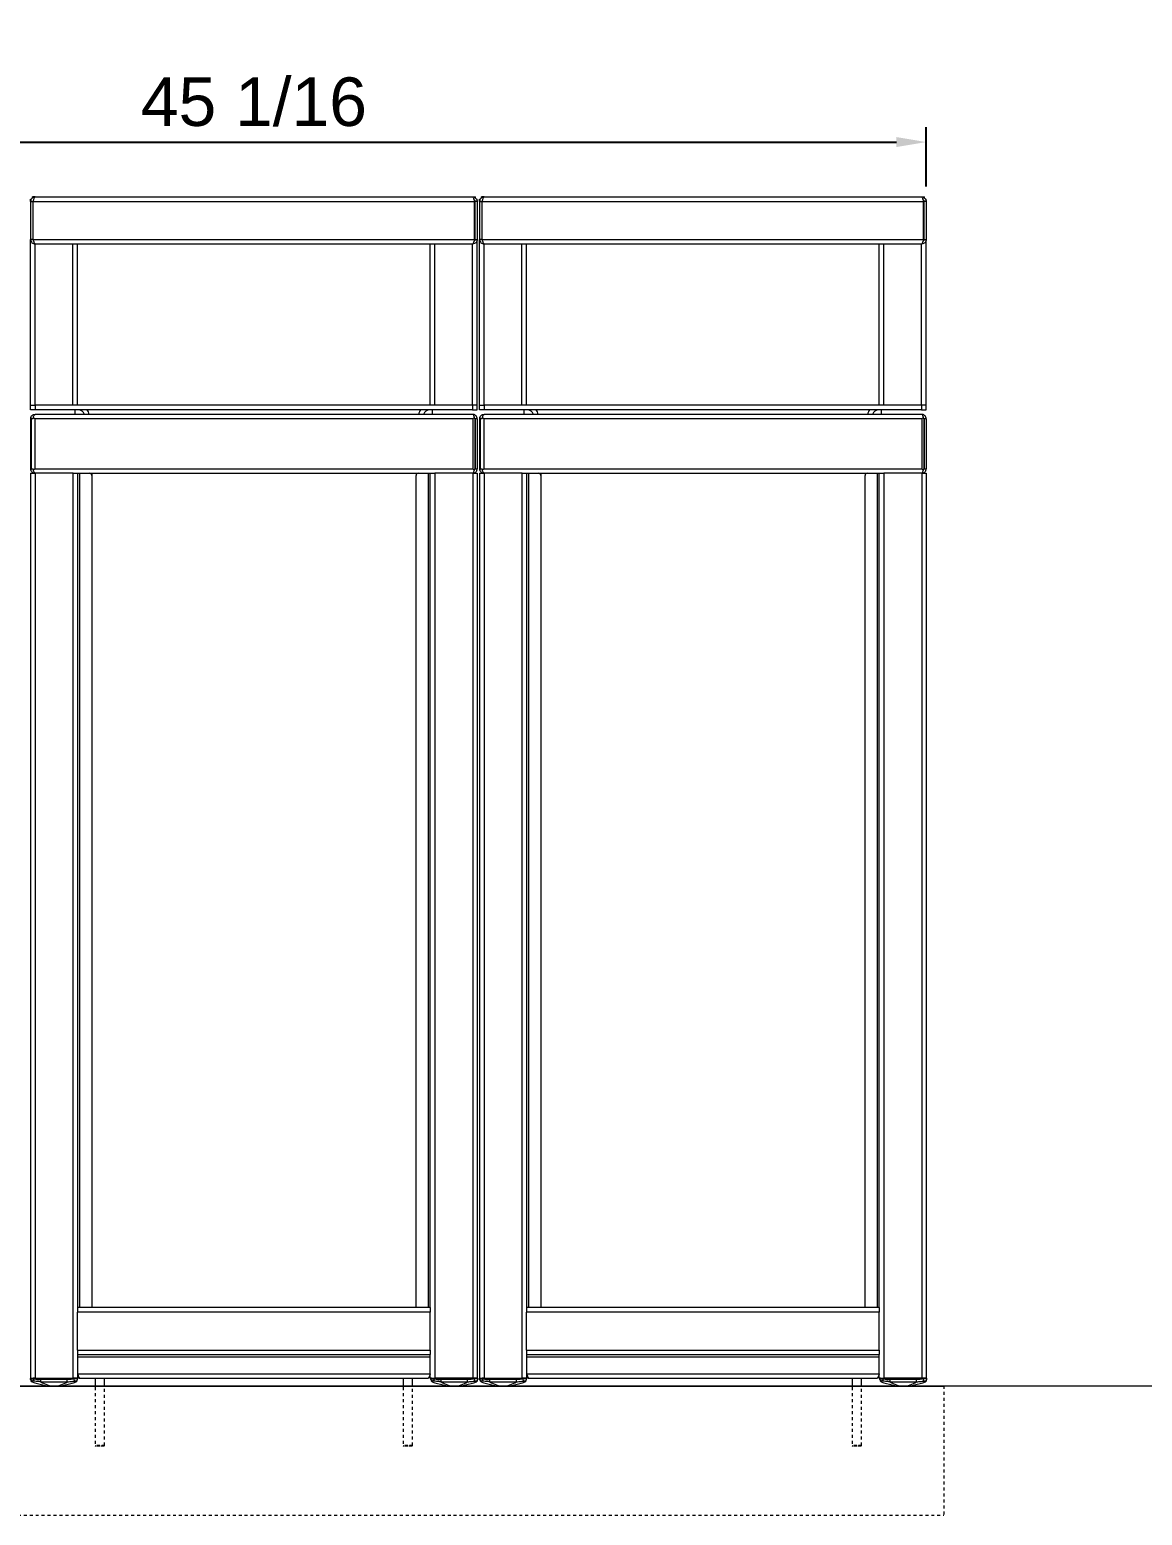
# Model space of a CAD drawing. Header units: inches. Extents: x -9 to 181, y -2 to 130.
# Drawn here: x 15.77 to 53.04, y 79.77 to 129.54 of the extents above; entities that cross this region are included whole.
import ezdxf

# ---------------------------------------------------------------- set-up
doc = ezdxf.new("R2010")
doc.units = ezdxf.units.IN
doc.linetypes.add('HIDDEN', pattern=[1.905, 1.27, -0.635])
for name, color, linetype, lineweight in [('ZANO_R', 7, 'Continuous', 0), ('ZANO_R_przerywana', 250, 'HIDDEN', 0), ('ZANO_W', 1, 'Continuous', 0)]:
    doc.layers.add(name, color=color, linetype=linetype, lineweight=lineweight)
doc.styles.get("Standard").update_dxf_attribs({"font": 'arial.ttf'})
doc.dimstyles.new('amerykanie', dxfattribs={"dimtxt": 50, "dimasz": 50, "dimexe": 0.5, "dimexo": 0.5, "dimgap": 1, "dimtad": 1, "dimdec": 0, "dimzin": 0, "dimlunit": 5, "dimtxsty": 'Standard', "dimcen": 0.09, "dimclrd": 1, "dimclre": 1, "dimclrt": 1, "dimazin": 0, "dimtfac": 1, "dimtdec": 0, "dimtmove": 0, "dimatfit": 3, "dimfxl": 1, "dimtzin": 0, "dimarcsym": 1})

# ---------------------------------------------------------------- blocks, each defined once
blk = doc.blocks.new('*D367')
at = {"layer": 'ZANO_W', "color": 1, "lineweight": -2}
for p, q in [((0.761, 124.283), (0.761, 126.272)), ((45.8, 124.283), (45.8, 126.272)), ((1.761, 125.772), (44.8, 125.772))]:
    blk.add_line(p, q, dxfattribs=at)
at = {"layer": 'ZANO_W', "color": 1}
for points in [[(1.761, 125.939), (1.761, 125.606), (0.761, 125.772)], [(44.8, 125.606), (44.8, 125.939), (45.8, 125.772)]]:
    blk.add_solid(points, dxfattribs=at)
at = {"layer": 'ZANO_W', "color": 1, "insert": (23.28, 127.113), "char_height": 1.625, "attachment_point": 5}
blk.add_mtext('45 1/16', dxfattribs=at)

msp = doc.modelspace()

# ---------------------------------------------------------------- linework, layer by layer
at = {"layer": 'ZANO_R'}
for p, q in [((15.85909, 123.8988), (15.85909, 123.93271)), ((15.94965, 123.93271), (15.85909, 123.93271)), ((15.94965, 123.93271), (30.61106, 123.93271)), ((30.61106, 123.93271), (30.70161, 123.93271)), ((30.70161, 123.8988), (30.70161, 123.93271)), ((30.89846, 123.8988), (30.89846, 123.93271)), ((30.98902, 123.93271), (30.89846, 123.93271)), ((30.98902, 123.93271), (45.65043, 123.93271)), ((45.65043, 123.93271), (45.74098, 123.93271)), ((45.74098, 123.8988), (45.74098, 123.93271)), ((15.80004, 123.78311), (15.80004, 123.85397)), ((15.80004, 123.85397), (15.81899, 123.85397)), ((15.80004, 123.78311), (15.87878, 123.78311)), ((15.80004, 123.78311), (15.80004, 122.50752)), ((15.87878, 123.78311), (15.87878, 122.50752)), ((15.88862, 123.78311), (30.67209, 123.78311)), ((15.88862, 122.50752), (15.88862, 123.78311)), ((30.67209, 122.50752), (30.67209, 123.78311)), ((30.76067, 123.78311), (30.68193, 123.78311)), ((30.68193, 123.78311), (30.68193, 122.50752)), ((30.74208, 123.85397), (30.76067, 123.85397)), ((30.76067, 123.78311), (30.76067, 123.85397)), ((30.76067, 123.78311), (30.76067, 122.50752)), ((30.83941, 123.78311), (30.83941, 123.85397)), ((30.83941, 123.85397), (30.85836, 123.85397)), ((30.83941, 123.78311), (30.91815, 123.78311)), ((30.83941, 123.78311), (30.83941, 122.50752)), ((30.91815, 123.78311), (30.91815, 122.50752)), ((30.92799, 122.50752), (30.92799, 123.78311)), ((30.92799, 123.78311), (45.71146, 123.78311)), ((45.71146, 122.50752), (45.71146, 123.78311)), ((45.80004, 123.78311), (45.7213, 123.78311)), ((45.7213, 123.78311), (45.7213, 122.50752)), ((45.78145, 123.85397), (45.80004, 123.85397)), ((45.80004, 123.78311), (45.80004, 123.85397)), ((45.80004, 123.78311), (45.80004, 122.50752)), ((15.80004, 116.96421), (15.80004, 122.50752)), ((15.87878, 122.50752), (15.80004, 122.50752)), ((15.88862, 122.50752), (30.67209, 122.50752)), ((30.68193, 122.50752), (30.76067, 122.50752)), ((30.76067, 116.96421), (30.76067, 122.50752)), ((30.83941, 116.96421), (30.83941, 122.50752)), ((30.91815, 122.50752), (30.83941, 122.50752)), ((30.92799, 122.50752), (45.71146, 122.50752)), ((45.7213, 122.50752), (45.80004, 122.50752)), ((45.80004, 116.96421), (45.80004, 122.50752)), ((15.95661, 122.35791), (15.94965, 122.35791)), ((15.95661, 122.35791), (30.6041, 122.35791)), ((15.95752, 116.96421), (15.95752, 122.35791)), ((17.21736, 116.96421), (17.21736, 122.35791)), ((17.37484, 116.96421), (17.37484, 122.35791)), ((29.18587, 116.96421), (29.18587, 122.35791)), ((29.34335, 116.96421), (29.34335, 122.35791)), ((30.60319, 116.96421), (30.60319, 122.35791)), ((30.6041, 122.35791), (30.61106, 122.35791)), ((30.99598, 122.35791), (30.98902, 122.35791)), ((30.99598, 122.35791), (45.64347, 122.35791)), ((30.99689, 116.96421), (30.99689, 122.35791)), ((32.25673, 116.96421), (32.25673, 122.35791)), ((32.41421, 116.96421), (32.41421, 122.35791)), ((44.22524, 116.96421), (44.22524, 122.35791)), ((44.38272, 116.96421), (44.38272, 122.35791)), ((45.64256, 116.96421), (45.64256, 122.35791)), ((45.64347, 122.35791), (45.65043, 122.35791)), ((15.80004, 116.80673), (15.80004, 116.96421)), ((15.80004, 116.96421), (15.95752, 116.96421)), ((15.95752, 116.96421), (15.95752, 116.80673)), ((30.60319, 116.96421), (15.95752, 116.96421)), ((30.60319, 116.96421), (30.60319, 116.80673)), ((30.76067, 116.96421), (30.60319, 116.96421)), ((30.76067, 116.80673), (30.76067, 116.96421)), ((30.83941, 116.80673), (30.83941, 116.96421)), ((30.83941, 116.96421), (30.99689, 116.96421)), ((30.99689, 116.96421), (30.99689, 116.80673)), ((45.64256, 116.96421), (30.99689, 116.96421)), ((45.64256, 116.96421), (45.64256, 116.80673)), ((45.80004, 116.96421), (45.64256, 116.96421)), ((45.80004, 116.80673), (45.80004, 116.96421)), ((15.95752, 116.80673), (15.80004, 116.80673)), ((15.80004, 116.49964), (15.80004, 114.83035)), ((15.81972, 116.49964), (15.81633, 116.49964)), ((15.81633, 116.49964), (15.81633, 114.83035)), ((15.81972, 116.49964), (15.81972, 114.83035)), ((15.87878, 116.49964), (15.81972, 116.49964)), ((30.615, 116.49964), (15.94571, 116.49964)), ((15.94571, 116.49964), (15.94571, 114.83035)), ((30.61106, 116.64925), (15.94965, 116.64925)), ((30.60319, 116.80673), (15.95752, 116.80673)), ((17.2961, 116.64925), (17.2961, 116.80673)), ((29.26461, 116.64925), (29.26461, 116.80673)), ((30.60319, 116.80673), (30.76067, 116.80673)), ((30.615, 116.49964), (30.615, 114.83035)), ((30.68193, 116.49964), (30.68813, 116.49964)), ((30.68193, 116.49964), (30.68193, 114.83035)), ((30.68813, 116.49964), (30.68813, 114.83035)), ((30.74438, 116.49964), (30.68813, 116.49964)), ((30.76067, 116.49964), (30.76067, 114.83035)), ((30.99689, 116.80673), (30.83941, 116.80673)), ((30.83941, 116.49964), (30.83941, 114.83035)), ((30.85909, 116.49964), (30.8557, 116.49964)), ((30.8557, 116.49964), (30.8557, 114.83035)), ((30.85909, 116.49964), (30.85909, 114.83035)), ((30.91815, 116.49964), (30.85909, 116.49964)), ((45.65437, 116.49964), (30.98508, 116.49964)), ((30.98508, 116.49964), (30.98508, 114.83035)), ((45.65043, 116.64925), (30.98902, 116.64925)), ((45.64256, 116.80673), (30.99689, 116.80673)), ((32.33547, 116.64925), (32.33547, 116.80673)), ((44.30398, 116.64925), (44.30398, 116.80673)), ((45.64256, 116.80673), (45.80004, 116.80673)), ((45.65437, 116.49964), (45.65437, 114.83035)), ((45.7213, 116.49964), (45.7275, 116.49964)), ((45.7213, 116.49964), (45.7213, 114.83035)), ((45.7275, 116.49964), (45.7275, 114.83035)), ((45.78375, 116.49964), (45.7275, 116.49964)), ((45.80004, 116.49964), (45.80004, 114.83035)), ((15.80004, 114.68075), (15.80004, 84.36579)), ((15.80004, 114.68075), (15.94965, 114.68075)), ((15.81972, 114.83035), (15.81633, 114.83035)), ((15.81972, 114.83035), (15.87878, 114.83035)), ((15.94571, 114.83035), (30.615, 114.83035)), ((15.94965, 114.68075), (15.94965, 84.36579)), ((17.22524, 114.68075), (15.94965, 114.68075)), ((17.22524, 114.68075), (17.37484, 114.68075)), ((17.22524, 84.36579), (17.22524, 114.68075)), ((17.37484, 114.68075), (29.18587, 114.68075)), ((17.37484, 114.68075), (17.37484, 86.72799)), ((17.44571, 86.72799), (17.44571, 114.68075)), ((17.84728, 114.68075), (17.84728, 114.60201)), ((17.84728, 114.60201), (17.84728, 86.72799)), ((28.71343, 114.68075), (28.71343, 114.60201)), ((28.71343, 86.72799), (28.71343, 114.60201)), ((29.115, 114.68075), (29.115, 86.72799)), ((29.18587, 86.72799), (29.18587, 114.68075)), ((29.18587, 114.68075), (29.33547, 114.68075)), ((29.33547, 114.68075), (29.33547, 84.36579)), ((30.61106, 114.68075), (29.33547, 114.68075)), ((30.61106, 114.68075), (30.61106, 84.36579)), ((30.61106, 114.68075), (30.76067, 114.68075)), ((30.68193, 114.83035), (30.68813, 114.83035)), ((30.68813, 114.83035), (30.74438, 114.83035)), ((30.76067, 114.68075), (30.76067, 84.36579)), ((30.83941, 114.68075), (30.83941, 84.36579)), ((30.83941, 114.68075), (30.98902, 114.68075)), ((30.85909, 114.83035), (30.8557, 114.83035)), ((30.85909, 114.83035), (30.91815, 114.83035)), ((30.98508, 114.83035), (45.65437, 114.83035)), ((30.98902, 114.68075), (30.98902, 84.36579)), ((32.26461, 114.68075), (30.98902, 114.68075)), ((32.26461, 114.68075), (32.41421, 114.68075)), ((32.26461, 84.36579), (32.26461, 114.68075)), ((32.41421, 114.68075), (44.22524, 114.68075)), ((32.41421, 114.68075), (32.41421, 86.72799)), ((32.48508, 86.72799), (32.48508, 114.68075)), ((32.88665, 114.68075), (32.88665, 114.60201)), ((32.88665, 114.60201), (32.88665, 86.72799)), ((43.7528, 114.68075), (43.7528, 114.60201)), ((43.7528, 86.72799), (43.7528, 114.60201)), ((44.15437, 114.68075), (44.15437, 86.72799)), ((44.22524, 86.72799), (44.22524, 114.68075)), ((44.22524, 114.68075), (44.37484, 114.68075)), ((44.37484, 114.68075), (44.37484, 84.36579)), ((45.65043, 114.68075), (44.37484, 114.68075)), ((45.65043, 114.68075), (45.65043, 84.36579)), ((45.65043, 114.68075), (45.80004, 114.68075)), ((45.7213, 114.83035), (45.7275, 114.83035)), ((45.7275, 114.83035), (45.78375, 114.83035)), ((45.80004, 114.68075), (45.80004, 84.36579)), ((17.37484, 86.72799), (17.37484, 86.57838)), ((29.18587, 86.72799), (17.37484, 86.72799)), ((29.18587, 86.72799), (29.18587, 86.57838)), ((32.41421, 86.72799), (32.41421, 86.57838)), ((44.22524, 86.72799), (32.41421, 86.72799)), ((44.22524, 86.72799), (44.22524, 86.57838)), ((29.18587, 86.57838), (17.37484, 86.57838)), ((17.37484, 85.30279), (17.37484, 86.57838)), ((29.18587, 85.30279), (29.18587, 86.57838)), ((32.41421, 85.30279), (32.41421, 86.57838)), ((44.22524, 86.57838), (32.41421, 86.57838)), ((44.22524, 85.30279), (44.22524, 86.57838)), ((17.37484, 85.30279), (29.18587, 85.30279)), ((17.37484, 85.30279), (17.37484, 85.15319)), ((17.37484, 85.15319), (29.18587, 85.15319)), ((17.37484, 85.15319), (17.37484, 84.36579)), ((29.18587, 85.30279), (29.18587, 85.15319)), ((29.18587, 84.36579), (29.18587, 85.15319)), ((32.41421, 85.30279), (44.22524, 85.30279)), ((32.41421, 85.30279), (32.41421, 85.15319)), ((32.41421, 85.15319), (44.22524, 85.15319)), ((32.41421, 85.15319), (32.41421, 84.36579)), ((44.22524, 85.30279), (44.22524, 85.15319)), ((44.22524, 84.36579), (44.22524, 85.15319)), ((17.37484, 85.08232), (29.18587, 85.08232)), ((32.41421, 85.08232), (44.22524, 85.08232)), ((0.17012, 84.10302), (46.39059, 84.10302)), ((15.81584, 84.36579), (15.80004, 84.36579)), ((15.80004, 84.34445), (15.80004, 84.35594)), ((15.91815, 84.35594), (15.80004, 84.35594)), ((15.81584, 84.36579), (15.88272, 84.36579)), ((15.94965, 84.36579), (15.88272, 84.36579)), ((15.90197, 84.27018), (15.91815, 84.34445)), ((15.91815, 84.35594), (15.91815, 84.36579)), ((15.91815, 84.35594), (15.91815, 84.34445)), ((15.91815, 84.35594), (17.25673, 84.35594)), ((15.94965, 84.36579), (17.22524, 84.36579)), ((16.14453, 84.24667), (16.14453, 84.31967)), ((17.03035, 84.31967), (16.14453, 84.31967)), ((16.14453, 84.24667), (17.03035, 84.24667)), ((17.03035, 84.24667), (17.03035, 84.31967)), ((17.29216, 84.36579), (17.22524, 84.36579)), ((17.25673, 84.35594), (17.25673, 84.36579)), ((17.25673, 84.35594), (17.25673, 84.34445)), ((17.25673, 84.35594), (17.37484, 84.35594)), ((17.27291, 84.27018), (17.25673, 84.34445)), ((17.35904, 84.36579), (17.29216, 84.36579)), ((17.37484, 84.36579), (17.35904, 84.36579)), ((17.37484, 84.51539), (29.18587, 84.51539)), ((17.37484, 84.34445), (17.37484, 84.35594)), ((17.44571, 84.36579), (29.115, 84.36579)), ((17.9649, 84.36579), (17.9649, 84.10302)), ((18.28085, 84.10302), (18.28085, 84.36579)), ((28.27986, 84.36579), (28.27986, 84.10302)), ((28.59581, 84.10302), (28.59581, 84.36579)), ((29.23086, 84.36579), (29.18587, 84.36579)), ((29.20555, 84.34445), (29.20555, 84.35594)), ((29.32366, 84.35594), (29.20555, 84.35594)), ((29.23086, 84.36579), (29.32366, 84.36579)), ((29.30748, 84.27018), (29.32366, 84.34445)), ((29.32366, 84.35594), (29.32366, 84.36579)), ((30.66224, 84.36579), (29.32366, 84.36579)), ((29.32366, 84.35594), (29.32366, 84.34445)), ((29.32366, 84.35594), (30.66224, 84.35594)), ((30.43587, 84.31967), (29.55004, 84.31967)), ((29.55004, 84.24667), (29.55004, 84.31967)), ((29.55004, 84.24667), (30.43587, 84.24667)), ((30.43587, 84.24667), (30.43587, 84.31967)), ((30.66224, 84.35594), (30.66224, 84.36579)), ((30.77051, 84.36579), (30.66224, 84.36579)), ((30.66224, 84.35594), (30.66224, 84.34445)), ((30.66224, 84.35594), (30.78035, 84.35594)), ((30.67843, 84.27018), (30.66224, 84.34445)), ((30.78035, 84.34445), (30.78035, 84.35594)), ((30.85521, 84.36579), (30.83941, 84.36579)), ((30.95752, 84.35594), (30.83941, 84.35594)), ((30.83941, 84.34445), (30.83941, 84.35594)), ((30.85521, 84.36579), (30.92209, 84.36579)), ((30.98902, 84.36579), (30.92209, 84.36579)), ((30.94134, 84.27018), (30.95752, 84.34445)), ((30.95752, 84.35594), (30.95752, 84.36579)), ((30.95752, 84.35594), (30.95752, 84.34445)), ((30.95752, 84.35594), (32.2961, 84.35594)), ((30.98902, 84.36579), (32.26461, 84.36579)), ((32.06972, 84.31967), (31.1839, 84.31967)), ((31.1839, 84.24667), (31.1839, 84.31967)), ((31.1839, 84.24667), (32.06972, 84.24667)), ((32.06972, 84.24667), (32.06972, 84.31967)), ((32.33153, 84.36579), (32.26461, 84.36579)), ((32.2961, 84.35594), (32.2961, 84.36579)), ((32.2961, 84.35594), (32.2961, 84.34445)), ((32.2961, 84.35594), (32.41421, 84.35594)), ((32.31228, 84.27018), (32.2961, 84.34445)), ((32.39841, 84.36579), (32.33153, 84.36579)), ((32.41421, 84.36579), (32.39841, 84.36579)), ((32.41421, 84.51539), (44.22524, 84.51539)), ((32.41421, 84.34445), (32.41421, 84.35594)), ((32.48508, 84.36579), (44.15437, 84.36579)), ((43.31923, 84.36579), (43.31923, 84.10302)), ((43.63518, 84.10302), (43.63518, 84.36579)), ((44.27023, 84.36579), (44.22524, 84.36579)), ((44.24492, 84.34445), (44.24492, 84.35594)), ((44.36303, 84.35594), (44.24492, 84.35594)), ((44.27023, 84.36579), (44.36303, 84.36579)), ((44.34685, 84.27018), (44.36303, 84.34445)), ((44.36303, 84.35594), (44.36303, 84.36579)), ((45.70161, 84.36579), (44.36303, 84.36579)), ((44.36303, 84.35594), (44.36303, 84.34445)), ((44.36303, 84.35594), (45.70161, 84.35594)), ((44.58941, 84.24667), (44.58941, 84.31967)), ((45.47524, 84.31967), (44.58941, 84.31967)), ((44.58941, 84.24667), (45.47524, 84.24667)), ((45.47524, 84.24667), (45.47524, 84.31967)), ((45.70161, 84.35594), (45.70161, 84.36579)), ((45.80988, 84.36579), (45.70161, 84.36579)), ((45.70161, 84.35594), (45.70161, 84.34445)), ((45.70161, 84.35594), (45.81972, 84.35594)), ((45.7178, 84.27018), (45.70161, 84.34445)), ((45.81972, 84.34445), (45.81972, 84.35594))]:
    msp.add_line(p, q, dxfattribs=at)
msp.add_lwpolyline([(115.27646, 84.10302), (-9.20542, 84.10302)], dxfattribs=at)
for centre, radius, start, end in [((17.39059, 116.58626), 0.22047, 16.60155, 90), ((17.39059, 116.58626), 0.37795, 9.594068, 35.685335), ((29.17012, 116.58626), 0.37795, 144.314665, 170.405932), ((29.17012, 116.58626), 0.22047, 90, 163.39845), ((32.42996, 116.58626), 0.22047, 16.60155, 90), ((32.42996, 116.58626), 0.37795, 9.594068, 35.685335), ((44.20949, 116.58626), 0.37795, 144.314665, 170.405932), ((44.20949, 116.58626), 0.22047, 90, 163.39845), ((17.76854, 114.60201), 0.07874, 0, 90), ((28.79217, 114.60201), 0.07874, 90, 180), ((32.80791, 114.60201), 0.07874, 0, 90), ((43.83154, 114.60201), 0.07874, 90, 180), ((15.80988, 84.35594), 0.00984, 90, 180), ((15.8773, 84.34505), 0.07726, 180.446296, 255.707515), ((15.87878, 84.31967), 0.07874, 180, 247.975687), ((16.58744, 86.07152), 1.9685, 247.975687, 270), ((16.58744, 86.07152), 1.9685, 270, 292.024313), ((17.29758, 84.34505), 0.07726, 284.292485, 359.553704), ((17.2961, 84.31967), 0.07874, 292.024313, 0), ((17.365, 84.35594), 0.00984, 0, 90), ((29.21539, 84.35594), 0.00984, 90, 180), ((29.28281, 84.34505), 0.07726, 180.446296, 255.707515), ((29.28429, 84.31967), 0.07874, 180, 247.975687), ((29.99295, 86.07152), 1.9685, 247.975687, 270), ((29.99295, 86.07152), 1.9685, 270, 292.024313), ((30.7031, 84.34505), 0.07726, 284.292485, 359.553704), ((30.70161, 84.31967), 0.07874, 292.024313, 0), ((30.77051, 84.35594), 0.00984, 0, 90), ((30.84925, 84.35594), 0.00984, 90, 180), ((30.91667, 84.34505), 0.07726, 180.446296, 255.707515), ((30.91815, 84.31967), 0.07874, 180, 247.975687), ((31.62681, 86.07152), 1.9685, 247.975687, 270), ((31.62681, 86.07152), 1.9685, 270, 292.024313), ((32.33695, 84.34505), 0.07726, 284.292485, 359.553704), ((32.33547, 84.31967), 0.07874, 292.024313, 0), ((32.40437, 84.35594), 0.00984, 0, 90), ((44.25476, 84.35594), 0.00984, 90, 180), ((44.32218, 84.34505), 0.07726, 180.446296, 255.707515), ((44.32366, 84.31967), 0.07874, 180, 247.975687), ((45.03232, 86.07152), 1.9685, 247.975687, 270), ((45.03232, 86.07152), 1.9685, 270, 292.024313), ((45.74247, 84.34505), 0.07726, 284.292485, 359.553704), ((45.74098, 84.31967), 0.07874, 292.024313, 0), ((45.80988, 84.35594), 0.00984, 0, 90)]:
    msp.add_arc(centre, radius, start, end, dxfattribs=at)
for centre, start_param, end_param in [((16.58744, 86.07152), 2.75719588, 3.14159265), ((16.58744, 86.07152), 3.14159265, 3.52598943), ((29.99295, 86.07152), 2.75719588, 3.14159265), ((29.99295, 86.07152), 3.14159265, 3.52598943), ((31.62681, 86.07152), 2.75719588, 3.14159265), ((31.62681, 86.07152), 3.14159265, 3.52598943), ((45.03232, 86.07152), 2.75719588, 3.14159265), ((45.03232, 86.07152), 3.14159265, 3.52598943)]:
    msp.add_ellipse(centre, major_axis=(0, 1.9685), ratio=0.6, start_param=start_param, end_param=end_param, dxfattribs=at)
for points, knots in [([(15.94965, 123.93271), (15.92967, 123.93038), (15.88971, 123.92571), (15.83964, 123.88982), (15.8062, 123.84), (15.80204, 123.80157), (15.80004, 123.78311)], [0, 0, 0, 0, 0.25466154, 0.50955327, 0.76444622, 1, 1, 1, 1]), ([(30.61106, 123.93271), (30.63103, 123.93038), (30.671, 123.92571), (30.72107, 123.88982), (30.75451, 123.84), (30.75867, 123.80157), (30.76067, 123.78311)], [0, 0, 0, 0, 0.25466154, 0.50955327, 0.76444622, 1, 1, 1, 1]), ([(30.98902, 123.93271), (30.96904, 123.93038), (30.92908, 123.92571), (30.87901, 123.88982), (30.84557, 123.84), (30.84141, 123.80157), (30.83941, 123.78311)], [0, 0, 0, 0, 0.25466154, 0.50955327, 0.76444622, 1, 1, 1, 1]), ([(45.65043, 123.93271), (45.67041, 123.93038), (45.71037, 123.92571), (45.76044, 123.88982), (45.79388, 123.84), (45.79804, 123.80157), (45.80004, 123.78311)], [0, 0, 0, 0, 0.254661537, 0.509553266, 0.764446218, 1, 1, 1, 1]), ([(15.90248, 123.83511), (15.90046, 123.83349), (15.89313, 123.82764), (15.88241, 123.8103), (15.88014, 123.79332), (15.87878, 123.78311)], [0, 0, 0, 0, 0.1315091, 0.47732891, 1, 1, 1, 1]), ([(30.65823, 123.83511), (30.66025, 123.83349), (30.66758, 123.82764), (30.6783, 123.8103), (30.68057, 123.79332), (30.68193, 123.78311)], [0, 0, 0, 0, 0.1315091, 0.47732891, 1, 1, 1, 1]), ([(30.94185, 123.83511), (30.93983, 123.83349), (30.9325, 123.82764), (30.92178, 123.8103), (30.91951, 123.79332), (30.91815, 123.78311)], [0, 0, 0, 0, 0.1315091, 0.47732891, 1, 1, 1, 1]), ([(45.6976, 123.83511), (45.69962, 123.83349), (45.70695, 123.82764), (45.71767, 123.8103), (45.71994, 123.79332), (45.7213, 123.78311)], [0, 0, 0, 0, 0.1315091, 0.47732891, 1, 1, 1, 1]), ([(15.87878, 122.50752), (15.87994, 122.49839), (15.88227, 122.48012), (15.89328, 122.46112), (15.90279, 122.45516), (15.90448, 122.45411)], [0, 0, 0, 0, 0.45147314, 0.90294628, 1, 1, 1, 1]), ([(30.68193, 122.50752), (30.68077, 122.49839), (30.67844, 122.48012), (30.66743, 122.46112), (30.65791, 122.45516), (30.65623, 122.45411)], [0, 0, 0, 0, 0.451473138, 0.902946276, 1, 1, 1, 1]), ([(30.91815, 122.50752), (30.91931, 122.49839), (30.92164, 122.48012), (30.93265, 122.46112), (30.94216, 122.45516), (30.94385, 122.45411)], [0, 0, 0, 0, 0.45147314, 0.90294628, 1, 1, 1, 1]), ([(45.7213, 122.50752), (45.72014, 122.49839), (45.71781, 122.48012), (45.7068, 122.46112), (45.69728, 122.45516), (45.6956, 122.45411)], [0, 0, 0, 0, 0.45147314, 0.90294628, 1, 1, 1, 1]), ([(15.80926, 116.55136), (15.80869, 116.54975), (15.80543, 116.5406), (15.80135, 116.5235), (15.80005, 116.50774), (15.80004, 116.49976), (15.80004, 116.49964)], [0, 0, 0, 0, 0.09535794, 0.54138943, 0.99338548, 1, 1, 1, 1]), ([(15.80926, 116.55136), (15.81702, 116.56721), (15.83255, 116.59895), (15.87482, 116.63247), (15.91608, 116.64762), (15.94162, 116.64886), (15.94965, 116.64925)], [0, 0, 0, 0, 0.28885974, 0.5781398, 0.86741959, 1, 1, 1, 1]), ([(15.81633, 116.49964), (15.81527, 116.50597), (15.81328, 116.51795), (15.811, 116.5352), (15.80982, 116.54617), (15.80926, 116.55136)], [0, 0, 0, 0, 0.37106786, 0.70223561, 1, 1, 1, 1]), ([(15.8947, 116.55136), (15.89306, 116.54547), (15.88818, 116.52804), (15.88253, 116.51096), (15.87878, 116.49964)], [0, 0, 0, 0, 0.33739081, 1, 1, 1, 1]), ([(15.8947, 116.55136), (15.9, 116.56721), (15.91059, 116.59895), (15.92648, 116.63247), (15.93953, 116.64762), (15.94723, 116.64886), (15.94965, 116.64925)], [0, 0, 0, 0, 0.28885974, 0.5781398, 0.86741959, 1, 1, 1, 1]), ([(15.94571, 116.49964), (15.9456, 116.49976), (15.93782, 116.50764), (15.92227, 116.5234), (15.9054, 116.5405), (15.89629, 116.54975), (15.8947, 116.55136)], [0, 0, 0, 0, 0.00661452, 0.45272255, 0.90464201, 1, 1, 1, 1]), ([(30.75145, 116.55136), (30.74369, 116.56721), (30.72816, 116.59895), (30.68588, 116.63247), (30.64463, 116.64762), (30.61909, 116.64886), (30.61106, 116.64925)], [0, 0, 0, 0, 0.28885974, 0.5781398, 0.86741959, 1, 1, 1, 1]), ([(30.66601, 116.55136), (30.66071, 116.56721), (30.65012, 116.59895), (30.63423, 116.63247), (30.62118, 116.64762), (30.61348, 116.64886), (30.61106, 116.64925)], [0, 0, 0, 0, 0.28885974, 0.5781398, 0.86741959, 1, 1, 1, 1]), ([(30.66601, 116.55136), (30.66442, 116.54975), (30.65541, 116.5406), (30.63854, 116.5235), (30.62299, 116.50774), (30.61511, 116.49976), (30.615, 116.49964)], [0, 0, 0, 0, 0.09535794, 0.54138943, 0.99338548, 1, 1, 1, 1]), ([(30.68193, 116.49964), (30.67982, 116.50597), (30.67583, 116.51795), (30.67052, 116.5352), (30.66746, 116.54617), (30.66601, 116.55136)], [0, 0, 0, 0, 0.371067856, 0.702235613, 1, 1, 1, 1]), ([(30.75145, 116.55136), (30.75082, 116.54547), (30.74896, 116.52804), (30.74621, 116.51096), (30.74438, 116.49964)], [0, 0, 0, 0, 0.33739081, 1, 1, 1, 1]), ([(30.76067, 116.49964), (30.76067, 116.49976), (30.76066, 116.50764), (30.75938, 116.5234), (30.75531, 116.5405), (30.75202, 116.54975), (30.75145, 116.55136)], [0, 0, 0, 0, 0.00661452, 0.45272255, 0.90464201, 1, 1, 1, 1]), ([(30.84863, 116.55136), (30.84806, 116.54975), (30.8448, 116.5406), (30.84072, 116.5235), (30.83942, 116.50774), (30.83941, 116.49976), (30.83941, 116.49964)], [0, 0, 0, 0, 0.095357941, 0.541389434, 0.993385481, 1, 1, 1, 1]), ([(30.84863, 116.55136), (30.85639, 116.56721), (30.87192, 116.59895), (30.91419, 116.63247), (30.95545, 116.64762), (30.98099, 116.64886), (30.98902, 116.64925)], [0, 0, 0, 0, 0.28885974, 0.5781398, 0.86741959, 1, 1, 1, 1]), ([(30.8557, 116.49964), (30.85464, 116.50597), (30.85265, 116.51795), (30.85037, 116.5352), (30.84919, 116.54617), (30.84863, 116.55136)], [0, 0, 0, 0, 0.37106786, 0.70223561, 1, 1, 1, 1]), ([(30.93407, 116.55136), (30.93243, 116.54547), (30.92755, 116.52804), (30.9219, 116.51096), (30.91815, 116.49964)], [0, 0, 0, 0, 0.337390806, 1, 1, 1, 1]), ([(30.93407, 116.55136), (30.93937, 116.56721), (30.94996, 116.59895), (30.96585, 116.63247), (30.9789, 116.64762), (30.9866, 116.64886), (30.98902, 116.64925)], [0, 0, 0, 0, 0.28885974, 0.5781398, 0.86741959, 1, 1, 1, 1]), ([(30.98508, 116.49964), (30.98497, 116.49976), (30.97719, 116.50764), (30.96164, 116.5234), (30.94477, 116.5405), (30.93566, 116.54975), (30.93407, 116.55136)], [0, 0, 0, 0, 0.006614523, 0.452722551, 0.904642013, 1, 1, 1, 1]), ([(45.79082, 116.55136), (45.78306, 116.56721), (45.76753, 116.59895), (45.72525, 116.63247), (45.684, 116.64762), (45.65846, 116.64886), (45.65043, 116.64925)], [0, 0, 0, 0, 0.288859744, 0.578139803, 0.86741959, 1, 1, 1, 1]), ([(45.70538, 116.55136), (45.70008, 116.56721), (45.68949, 116.59895), (45.6736, 116.63247), (45.66055, 116.64762), (45.65285, 116.64886), (45.65043, 116.64925)], [0, 0, 0, 0, 0.28885974, 0.5781398, 0.86741959, 1, 1, 1, 1]), ([(45.70538, 116.55136), (45.70379, 116.54975), (45.69478, 116.5406), (45.67791, 116.5235), (45.66236, 116.50774), (45.65448, 116.49976), (45.65437, 116.49964)], [0, 0, 0, 0, 0.095357941, 0.541389434, 0.993385481, 1, 1, 1, 1]), ([(45.7213, 116.49964), (45.71919, 116.50597), (45.7152, 116.51795), (45.70989, 116.5352), (45.70683, 116.54617), (45.70538, 116.55136)], [0, 0, 0, 0, 0.37106786, 0.70223561, 1, 1, 1, 1]), ([(45.79082, 116.55136), (45.79019, 116.54547), (45.78833, 116.52804), (45.78558, 116.51096), (45.78375, 116.49964)], [0, 0, 0, 0, 0.33739081, 1, 1, 1, 1]), ([(45.80004, 116.49964), (45.80004, 116.49976), (45.80003, 116.50764), (45.79875, 116.5234), (45.79468, 116.5405), (45.79139, 116.54975), (45.79082, 116.55136)], [0, 0, 0, 0, 0.00661452, 0.45272255, 0.90464201, 1, 1, 1, 1]), ([(15.80004, 114.83035), (15.80004, 114.83024), (15.80005, 114.82235), (15.80133, 114.8066), (15.8054, 114.78949), (15.80869, 114.78025), (15.80926, 114.77864)], [0, 0, 0, 0, 0.006614523, 0.452722551, 0.904642013, 1, 1, 1, 1]), ([(15.80926, 114.77864), (15.80989, 114.78452), (15.81175, 114.80195), (15.8145, 114.81903), (15.81633, 114.83035)], [0, 0, 0, 0, 0.33739081, 1, 1, 1, 1]), ([(15.94965, 114.68075), (15.93206, 114.68255), (15.89689, 114.68616), (15.85082, 114.71428), (15.82237, 114.74775), (15.81239, 114.77126), (15.80926, 114.77864)], [0, 0, 0, 0, 0.28924009, 0.5785212, 0.8678025, 1, 1, 1, 1]), ([(15.87878, 114.83035), (15.88089, 114.82402), (15.88488, 114.81205), (15.89019, 114.79479), (15.89325, 114.78383), (15.8947, 114.77864)], [0, 0, 0, 0, 0.37106786, 0.70223561, 1, 1, 1, 1]), ([(15.8947, 114.77864), (15.89629, 114.78025), (15.9053, 114.78939), (15.92217, 114.80649), (15.93772, 114.82225), (15.9456, 114.83024), (15.94571, 114.83035)], [0, 0, 0, 0, 0.09535794, 0.54138943, 0.99338548, 1, 1, 1, 1]), ([(15.94965, 114.68075), (15.94435, 114.68255), (15.93374, 114.68616), (15.91785, 114.71428), (15.9048, 114.74775), (15.89711, 114.77126), (15.8947, 114.77864)], [0, 0, 0, 0, 0.28924009, 0.5785212, 0.8678025, 1, 1, 1, 1]), ([(30.61106, 114.68075), (30.62865, 114.68255), (30.66382, 114.68616), (30.70989, 114.71428), (30.73834, 114.74775), (30.74832, 114.77126), (30.75145, 114.77864)], [0, 0, 0, 0, 0.28924009, 0.5785212, 0.8678025, 1, 1, 1, 1]), ([(30.61106, 114.68075), (30.61636, 114.68255), (30.62696, 114.68616), (30.64286, 114.71428), (30.65591, 114.74775), (30.66359, 114.77126), (30.66601, 114.77864)], [0, 0, 0, 0, 0.28924009, 0.5785212, 0.8678025, 1, 1, 1, 1]), ([(30.615, 114.83035), (30.61511, 114.83024), (30.62289, 114.82235), (30.63844, 114.8066), (30.65531, 114.78949), (30.66442, 114.78025), (30.66601, 114.77864)], [0, 0, 0, 0, 0.006614523, 0.452722551, 0.904642013, 1, 1, 1, 1]), ([(30.66601, 114.77864), (30.66765, 114.78452), (30.67252, 114.80195), (30.67818, 114.81903), (30.68193, 114.83035)], [0, 0, 0, 0, 0.33739081, 1, 1, 1, 1]), ([(30.74438, 114.83035), (30.74544, 114.82402), (30.74743, 114.81205), (30.74971, 114.79479), (30.75089, 114.78383), (30.75145, 114.77864)], [0, 0, 0, 0, 0.37106786, 0.70223561, 1, 1, 1, 1]), ([(30.75145, 114.77864), (30.75202, 114.78025), (30.75528, 114.78939), (30.75936, 114.80649), (30.76066, 114.82225), (30.76067, 114.83024), (30.76067, 114.83035)], [0, 0, 0, 0, 0.09535794, 0.54138943, 0.99338548, 1, 1, 1, 1]), ([(30.83941, 114.83035), (30.83941, 114.83024), (30.83942, 114.82235), (30.8407, 114.8066), (30.84477, 114.78949), (30.84806, 114.78025), (30.84863, 114.77864)], [0, 0, 0, 0, 0.00661452, 0.45272255, 0.90464201, 1, 1, 1, 1]), ([(30.84863, 114.77864), (30.84926, 114.78452), (30.85112, 114.80195), (30.85387, 114.81903), (30.8557, 114.83035)], [0, 0, 0, 0, 0.33739081, 1, 1, 1, 1]), ([(30.98902, 114.68075), (30.97143, 114.68255), (30.93626, 114.68616), (30.89019, 114.71428), (30.86174, 114.74775), (30.85176, 114.77126), (30.84863, 114.77864)], [0, 0, 0, 0, 0.28924009, 0.5785212, 0.8678025, 1, 1, 1, 1]), ([(30.91815, 114.83035), (30.92026, 114.82402), (30.92425, 114.81205), (30.92956, 114.79479), (30.93262, 114.78383), (30.93407, 114.77864)], [0, 0, 0, 0, 0.37106786, 0.70223561, 1, 1, 1, 1]), ([(30.93407, 114.77864), (30.93566, 114.78025), (30.94467, 114.78939), (30.96154, 114.80649), (30.97709, 114.82225), (30.98497, 114.83024), (30.98508, 114.83035)], [0, 0, 0, 0, 0.09535794, 0.54138943, 0.99338548, 1, 1, 1, 1]), ([(30.98902, 114.68075), (30.98372, 114.68255), (30.97311, 114.68616), (30.95722, 114.71428), (30.94417, 114.74775), (30.93648, 114.77126), (30.93407, 114.77864)], [0, 0, 0, 0, 0.28924009, 0.5785212, 0.8678025, 1, 1, 1, 1]), ([(45.65043, 114.68075), (45.66802, 114.68255), (45.70319, 114.68616), (45.74926, 114.71428), (45.77771, 114.74775), (45.78769, 114.77126), (45.79082, 114.77864)], [0, 0, 0, 0, 0.28924009, 0.5785212, 0.8678025, 1, 1, 1, 1]), ([(45.65043, 114.68075), (45.65573, 114.68255), (45.66634, 114.68616), (45.68223, 114.71428), (45.69528, 114.74775), (45.70296, 114.77126), (45.70538, 114.77864)], [0, 0, 0, 0, 0.28924009, 0.5785212, 0.8678025, 1, 1, 1, 1]), ([(45.65437, 114.83035), (45.65448, 114.83024), (45.66226, 114.82235), (45.67781, 114.8066), (45.69468, 114.78949), (45.70379, 114.78025), (45.70538, 114.77864)], [0, 0, 0, 0, 0.00661452, 0.45272255, 0.90464201, 1, 1, 1, 1]), ([(45.70538, 114.77864), (45.70702, 114.78452), (45.71189, 114.80195), (45.71755, 114.81903), (45.7213, 114.83035)], [0, 0, 0, 0, 0.33739081, 1, 1, 1, 1]), ([(45.78375, 114.83035), (45.78481, 114.82402), (45.7868, 114.81205), (45.78908, 114.79479), (45.79026, 114.78383), (45.79082, 114.77864)], [0, 0, 0, 0, 0.37106786, 0.70223561, 1, 1, 1, 1]), ([(45.79082, 114.77864), (45.79139, 114.78025), (45.79465, 114.78939), (45.79873, 114.80649), (45.80003, 114.82225), (45.80004, 114.83024), (45.80004, 114.83035)], [0, 0, 0, 0, 0.09535794, 0.54138943, 0.99338548, 1, 1, 1, 1]), ([(15.80004, 84.34445), (15.80128, 84.34529), (15.80377, 84.34698), (15.82327, 84.34804), (15.85187, 84.34789), (15.88505, 84.34665), (15.90791, 84.34513), (15.91815, 84.34445)], [0, 0, 0, 0, 0.20941062, 0.4212376, 0.62911348, 0.83392289, 1, 1, 1, 1]), ([(15.80004, 84.31967), (15.80004, 84.32075), (15.80004, 84.32293), (15.80004, 84.33725), (15.80004, 84.34445)], [0, 0, 0, 0, 0.497072627, 1, 1, 1, 1]), ([(15.85822, 84.27018), (15.85627, 84.26122), (15.85325, 84.24735), (15.8503, 84.24685), (15.84925, 84.24667)], [0, 0, 0, 0, 0.64642519, 1, 1, 1, 1]), ([(15.90197, 84.27018), (15.8983, 84.27087), (15.89006, 84.27243), (15.87805, 84.27368), (15.86753, 84.27383), (15.8601, 84.27277), (15.85885, 84.27104), (15.85822, 84.27018)], [0, 0, 0, 0, 0.16489329, 0.37005822, 0.57928457, 0.79183883, 1, 1, 1, 1]), ([(16.14453, 84.24667), (16.09181, 84.24789), (16.01028, 84.24976), (15.93025, 84.26485), (15.90197, 84.27018)], [0, 0, 0, 0, 0.6466146, 1, 1, 1, 1]), ([(15.91815, 84.34445), (15.95533, 84.33732), (16.03013, 84.32298), (16.10625, 84.32077), (16.14453, 84.31967)], [0, 0, 0, 0, 0.497169168, 1, 1, 1, 1]), ([(17.25673, 84.34445), (17.21955, 84.33732), (17.14476, 84.32298), (17.06863, 84.32077), (17.03035, 84.31967)], [0, 0, 0, 0, 0.49716917, 1, 1, 1, 1]), ([(17.03035, 84.24667), (17.08307, 84.24789), (17.1646, 84.24976), (17.24463, 84.26485), (17.27291, 84.27018)], [0, 0, 0, 0, 0.6466146, 1, 1, 1, 1]), ([(17.37484, 84.34445), (17.3736, 84.34529), (17.37111, 84.34698), (17.35161, 84.34804), (17.32301, 84.34789), (17.28983, 84.34665), (17.26697, 84.34513), (17.25673, 84.34445)], [0, 0, 0, 0, 0.20941062, 0.4212376, 0.62911348, 0.83392289, 1, 1, 1, 1]), ([(17.27291, 84.27018), (17.27658, 84.27087), (17.28482, 84.27243), (17.29684, 84.27368), (17.30735, 84.27383), (17.31478, 84.27277), (17.31604, 84.27104), (17.31666, 84.27018)], [0, 0, 0, 0, 0.16489329, 0.37005822, 0.57928457, 0.79183883, 1, 1, 1, 1]), ([(17.31666, 84.27018), (17.31861, 84.26122), (17.32163, 84.24735), (17.32458, 84.24685), (17.32563, 84.24667)], [0, 0, 0, 0, 0.64642519, 1, 1, 1, 1]), ([(17.37484, 84.51539), (17.38014, 84.49782), (17.39074, 84.46268), (17.40665, 84.41639), (17.42254, 84.38249), (17.43559, 84.36742), (17.44329, 84.36618), (17.44571, 84.36579)], [0, 0, 0, 0, 0.224275446, 0.448582702, 0.672890111, 0.897197309, 1, 1, 1, 1]), ([(17.37484, 84.51539), (17.37549, 84.50484), (17.3763, 84.4916), (17.38426, 84.48158), (17.38588, 84.47956)], [0, 0, 0, 0, 0.797488, 1, 1, 1, 1]), ([(17.37484, 84.38416), (17.39018, 84.37728), (17.41293, 84.36708), (17.43765, 84.3661), (17.44571, 84.36579)], [0, 0, 0, 0, 0.67391904, 1, 1, 1, 1]), ([(17.37484, 84.31967), (17.37484, 84.32075), (17.37484, 84.32293), (17.37484, 84.33725), (17.37484, 84.34445)], [0, 0, 0, 0, 0.49707263, 1, 1, 1, 1]), ([(29.18587, 84.51539), (29.18057, 84.49782), (29.16997, 84.46268), (29.15406, 84.41639), (29.13817, 84.38249), (29.12511, 84.36742), (29.11742, 84.36618), (29.115, 84.36579)], [0, 0, 0, 0, 0.22427545, 0.4485827, 0.67289011, 0.89719731, 1, 1, 1, 1]), ([(29.18587, 84.38416), (29.17053, 84.37728), (29.14778, 84.36708), (29.12306, 84.3661), (29.115, 84.36579)], [0, 0, 0, 0, 0.67391904, 1, 1, 1, 1]), ([(29.18587, 84.51539), (29.18522, 84.50484), (29.18441, 84.4916), (29.17645, 84.48158), (29.17483, 84.47956)], [0, 0, 0, 0, 0.797488, 1, 1, 1, 1]), ([(29.20555, 84.34445), (29.20679, 84.34529), (29.20928, 84.34698), (29.22878, 84.34804), (29.25738, 84.34789), (29.29056, 84.34665), (29.31342, 84.34513), (29.32366, 84.34445)], [0, 0, 0, 0, 0.20941062, 0.4212376, 0.62911348, 0.83392289, 1, 1, 1, 1]), ([(29.20555, 84.31967), (29.20555, 84.32075), (29.20555, 84.32293), (29.20555, 84.33725), (29.20555, 84.34445)], [0, 0, 0, 0, 0.497072627, 1, 1, 1, 1]), ([(29.26374, 84.27018), (29.26178, 84.26122), (29.25877, 84.24735), (29.25581, 84.24685), (29.25476, 84.24667)], [0, 0, 0, 0, 0.646425189, 1, 1, 1, 1]), ([(29.30748, 84.27018), (29.30381, 84.27087), (29.29557, 84.27243), (29.28356, 84.27368), (29.27304, 84.27383), (29.26562, 84.27277), (29.26436, 84.27104), (29.26374, 84.27018)], [0, 0, 0, 0, 0.16489329, 0.37005822, 0.57928457, 0.79183883, 1, 1, 1, 1]), ([(29.55004, 84.24667), (29.49732, 84.24789), (29.4158, 84.24976), (29.33576, 84.26485), (29.30748, 84.27018)], [0, 0, 0, 0, 0.6466146, 1, 1, 1, 1]), ([(29.32366, 84.34445), (29.36085, 84.33732), (29.43564, 84.32298), (29.51176, 84.32077), (29.55004, 84.31967)], [0, 0, 0, 0, 0.497169168, 1, 1, 1, 1]), ([(30.66224, 84.34445), (30.62506, 84.33732), (30.55027, 84.32298), (30.47414, 84.32077), (30.43587, 84.31967)], [0, 0, 0, 0, 0.49716917, 1, 1, 1, 1]), ([(30.43587, 84.24667), (30.48858, 84.24789), (30.57011, 84.24976), (30.65014, 84.26485), (30.67843, 84.27018)], [0, 0, 0, 0, 0.6466146, 1, 1, 1, 1]), ([(30.78035, 84.34445), (30.77912, 84.34529), (30.77663, 84.34698), (30.75712, 84.34804), (30.72853, 84.34789), (30.69534, 84.34665), (30.67248, 84.34513), (30.66224, 84.34445)], [0, 0, 0, 0, 0.20941062, 0.4212376, 0.62911348, 0.83392289, 1, 1, 1, 1]), ([(30.67843, 84.27018), (30.6821, 84.27087), (30.69033, 84.27243), (30.70235, 84.27368), (30.71286, 84.27383), (30.72029, 84.27277), (30.72155, 84.27104), (30.72217, 84.27018)], [0, 0, 0, 0, 0.16489329, 0.37005822, 0.57928457, 0.79183883, 1, 1, 1, 1]), ([(30.72217, 84.27018), (30.72412, 84.26122), (30.72714, 84.24735), (30.7301, 84.24685), (30.73114, 84.24667)], [0, 0, 0, 0, 0.64642519, 1, 1, 1, 1]), ([(30.78035, 84.31967), (30.78035, 84.32075), (30.78035, 84.32293), (30.78035, 84.33725), (30.78035, 84.34445)], [0, 0, 0, 0, 0.49707263, 1, 1, 1, 1]), ([(30.83941, 84.34445), (30.84065, 84.34529), (30.84314, 84.34698), (30.86264, 84.34804), (30.89124, 84.34789), (30.92442, 84.34665), (30.94728, 84.34513), (30.95752, 84.34445)], [0, 0, 0, 0, 0.20941062, 0.4212376, 0.62911348, 0.83392289, 1, 1, 1, 1]), ([(30.83941, 84.31967), (30.83941, 84.32075), (30.83941, 84.32293), (30.83941, 84.33725), (30.83941, 84.34445)], [0, 0, 0, 0, 0.497072627, 1, 1, 1, 1]), ([(30.89759, 84.27018), (30.89564, 84.26122), (30.89262, 84.24735), (30.88967, 84.24685), (30.88862, 84.24667)], [0, 0, 0, 0, 0.646425189, 1, 1, 1, 1]), ([(30.94134, 84.27018), (30.93767, 84.27087), (30.92943, 84.27243), (30.91742, 84.27368), (30.9069, 84.27383), (30.89947, 84.27277), (30.89822, 84.27104), (30.89759, 84.27018)], [0, 0, 0, 0, 0.16489329, 0.37005822, 0.57928457, 0.79183883, 1, 1, 1, 1]), ([(31.1839, 84.24667), (31.13118, 84.24789), (31.04965, 84.24976), (30.96962, 84.26485), (30.94134, 84.27018)], [0, 0, 0, 0, 0.6466146, 1, 1, 1, 1]), ([(30.95752, 84.34445), (30.9947, 84.33732), (31.0695, 84.32298), (31.14562, 84.32077), (31.1839, 84.31967)], [0, 0, 0, 0, 0.497169168, 1, 1, 1, 1]), ([(32.2961, 84.34445), (32.25892, 84.33732), (32.18413, 84.32298), (32.108, 84.32077), (32.06972, 84.31967)], [0, 0, 0, 0, 0.49716917, 1, 1, 1, 1]), ([(32.06972, 84.24667), (32.12244, 84.24789), (32.20397, 84.24976), (32.284, 84.26485), (32.31228, 84.27018)], [0, 0, 0, 0, 0.6466146, 1, 1, 1, 1]), ([(32.41421, 84.34445), (32.41297, 84.34529), (32.41048, 84.34698), (32.39098, 84.34804), (32.36238, 84.34789), (32.3292, 84.34665), (32.30634, 84.34513), (32.2961, 84.34445)], [0, 0, 0, 0, 0.20941062, 0.4212376, 0.62911348, 0.83392289, 1, 1, 1, 1]), ([(32.31228, 84.27018), (32.31595, 84.27087), (32.32419, 84.27243), (32.33621, 84.27368), (32.34672, 84.27383), (32.35415, 84.27277), (32.35541, 84.27104), (32.35603, 84.27018)], [0, 0, 0, 0, 0.16489329, 0.37005822, 0.57928457, 0.79183883, 1, 1, 1, 1]), ([(32.35603, 84.27018), (32.35798, 84.26122), (32.361, 84.24735), (32.36395, 84.24685), (32.365, 84.24667)], [0, 0, 0, 0, 0.64642519, 1, 1, 1, 1]), ([(32.41421, 84.51539), (32.41951, 84.49782), (32.43011, 84.46268), (32.44602, 84.41639), (32.46191, 84.38249), (32.47496, 84.36742), (32.48266, 84.36618), (32.48508, 84.36579)], [0, 0, 0, 0, 0.22427545, 0.4485827, 0.67289011, 0.89719731, 1, 1, 1, 1]), ([(32.41421, 84.51539), (32.41486, 84.50484), (32.41567, 84.4916), (32.42363, 84.48158), (32.42525, 84.47956)], [0, 0, 0, 0, 0.797488, 1, 1, 1, 1]), ([(32.41421, 84.38416), (32.42955, 84.37728), (32.4523, 84.36708), (32.47702, 84.3661), (32.48508, 84.36579)], [0, 0, 0, 0, 0.67391904, 1, 1, 1, 1]), ([(32.41421, 84.31967), (32.41421, 84.32075), (32.41421, 84.32293), (32.41421, 84.33725), (32.41421, 84.34445)], [0, 0, 0, 0, 0.49707263, 1, 1, 1, 1]), ([(44.22524, 84.51539), (44.21994, 84.49782), (44.20934, 84.46268), (44.19343, 84.41639), (44.17754, 84.38249), (44.16448, 84.36742), (44.15679, 84.36618), (44.15437, 84.36579)], [0, 0, 0, 0, 0.224275446, 0.448582702, 0.672890111, 0.897197309, 1, 1, 1, 1]), ([(44.22524, 84.38416), (44.2099, 84.37728), (44.18715, 84.36708), (44.16243, 84.3661), (44.15437, 84.36579)], [0, 0, 0, 0, 0.67391904, 1, 1, 1, 1]), ([(44.22524, 84.51539), (44.22459, 84.50484), (44.22378, 84.4916), (44.21582, 84.48158), (44.2142, 84.47956)], [0, 0, 0, 0, 0.797488003, 1, 1, 1, 1]), ([(44.24492, 84.34445), (44.24616, 84.34529), (44.24865, 84.34698), (44.26815, 84.34804), (44.29675, 84.34789), (44.32993, 84.34665), (44.35279, 84.34513), (44.36303, 84.34445)], [0, 0, 0, 0, 0.20941062, 0.4212376, 0.62911348, 0.83392289, 1, 1, 1, 1]), ([(44.24492, 84.31967), (44.24492, 84.32075), (44.24492, 84.32293), (44.24492, 84.33725), (44.24492, 84.34445)], [0, 0, 0, 0, 0.497072627, 1, 1, 1, 1]), ([(44.30311, 84.27018), (44.30115, 84.26122), (44.29814, 84.24735), (44.29518, 84.24685), (44.29413, 84.24667)], [0, 0, 0, 0, 0.64642519, 1, 1, 1, 1]), ([(44.34685, 84.27018), (44.34318, 84.27087), (44.33494, 84.27243), (44.32293, 84.27368), (44.31241, 84.27383), (44.30499, 84.27277), (44.30373, 84.27104), (44.30311, 84.27018)], [0, 0, 0, 0, 0.16489329, 0.37005822, 0.57928457, 0.79183883, 1, 1, 1, 1]), ([(44.58941, 84.24667), (44.53669, 84.24789), (44.45517, 84.24976), (44.37513, 84.26485), (44.34685, 84.27018)], [0, 0, 0, 0, 0.6466146, 1, 1, 1, 1]), ([(44.36303, 84.34445), (44.40022, 84.33732), (44.47501, 84.32298), (44.55113, 84.32077), (44.58941, 84.31967)], [0, 0, 0, 0, 0.497169168, 1, 1, 1, 1]), ([(45.70161, 84.34445), (45.66443, 84.33732), (45.58964, 84.32298), (45.51351, 84.32077), (45.47524, 84.31967)], [0, 0, 0, 0, 0.49716917, 1, 1, 1, 1]), ([(45.47524, 84.24667), (45.52795, 84.24789), (45.60948, 84.24976), (45.68951, 84.26485), (45.7178, 84.27018)], [0, 0, 0, 0, 0.6466146, 1, 1, 1, 1]), ([(45.81972, 84.34445), (45.81849, 84.34529), (45.816, 84.34698), (45.79649, 84.34804), (45.7679, 84.34789), (45.73471, 84.34665), (45.71185, 84.34513), (45.70161, 84.34445)], [0, 0, 0, 0, 0.20941062, 0.4212376, 0.62911348, 0.83392289, 1, 1, 1, 1]), ([(45.7178, 84.27018), (45.72147, 84.27087), (45.7297, 84.27243), (45.74172, 84.27368), (45.75224, 84.27383), (45.75966, 84.27277), (45.76092, 84.27104), (45.76154, 84.27018)], [0, 0, 0, 0, 0.16489329, 0.37005822, 0.57928457, 0.79183883, 1, 1, 1, 1]), ([(45.76154, 84.27018), (45.76349, 84.26122), (45.76651, 84.24735), (45.76947, 84.24685), (45.77051, 84.24667)], [0, 0, 0, 0, 0.64642519, 1, 1, 1, 1]), ([(45.81972, 84.31967), (45.81972, 84.32075), (45.81972, 84.32293), (45.81972, 84.33725), (45.81972, 84.34445)], [0, 0, 0, 0, 0.49707263, 1, 1, 1, 1])]:
    msp.add_open_spline(points, degree=3, knots=knots, dxfattribs=at)
for points in [[(15.88862, 123.78311), (15.89371, 123.80271), (15.90388, 123.84192), (15.91913, 123.89137), (15.93439, 123.92597), (15.94456, 123.93047), (15.94965, 123.93271)], [(30.67209, 123.78311), (30.667, 123.80271), (30.65683, 123.84192), (30.64157, 123.89137), (30.62632, 123.92597), (30.61615, 123.93047), (30.61106, 123.93271)], [(30.92799, 123.78311), (30.93308, 123.80271), (30.94325, 123.84192), (30.9585, 123.89137), (30.97376, 123.92597), (30.98393, 123.93047), (30.98902, 123.93271)], [(45.71146, 123.78311), (45.70637, 123.80271), (45.6962, 123.84192), (45.68094, 123.89137), (45.66569, 123.92597), (45.65552, 123.93047), (45.65043, 123.93271)], [(15.80004, 122.50752), (15.80229, 122.48791), (15.80679, 122.44871), (15.84138, 122.39925), (15.89083, 122.36466), (15.93004, 122.36016), (15.94965, 122.35791)], [(15.95661, 122.35791), (15.95094, 122.36016), (15.93961, 122.36466), (15.92261, 122.39925), (15.90562, 122.44871), (15.89429, 122.48791), (15.88862, 122.50752)], [(30.6041, 122.35791), (30.60977, 122.36016), (30.6211, 122.36466), (30.6381, 122.39925), (30.65509, 122.44871), (30.66642, 122.48791), (30.67209, 122.50752)], [(30.76067, 122.50752), (30.75842, 122.48791), (30.75392, 122.44871), (30.71933, 122.39925), (30.66988, 122.36466), (30.63067, 122.36016), (30.61106, 122.35791)], [(30.83941, 122.50752), (30.84166, 122.48791), (30.84616, 122.44871), (30.88075, 122.39925), (30.9302, 122.36466), (30.96941, 122.36016), (30.98902, 122.35791)], [(30.99598, 122.35791), (30.99031, 122.36016), (30.97898, 122.36466), (30.96198, 122.39925), (30.94499, 122.44871), (30.93366, 122.48791), (30.92799, 122.50752)], [(45.64347, 122.35791), (45.64914, 122.36016), (45.66047, 122.36466), (45.67747, 122.39925), (45.69446, 122.44871), (45.70579, 122.48791), (45.71146, 122.50752)], [(45.80004, 122.50752), (45.79779, 122.48791), (45.79329, 122.44871), (45.7587, 122.39925), (45.70925, 122.36466), (45.67004, 122.36016), (45.65043, 122.35791)]]:
    msp.add_open_spline(points, degree=3, dxfattribs=at)
at = {"layer": 'ZANO_R_przerywana', "ltscale": 0.05}
for p, q in [((46.39059, 84.10302), (46.39059, 79.77231)), ((17.9649, 84.06365), (17.9649, 82.11)), ((18.28085, 82.11), (18.28085, 84.06365)), ((28.27986, 84.06365), (28.27986, 82.11)), ((28.59581, 82.11), (28.59581, 84.06365)), ((43.31923, 84.06365), (43.31923, 82.11)), ((43.63518, 82.11), (43.63518, 84.06365)), ((17.9649, 82.11), (17.99258, 82.08232)), ((18.12287, 82.11), (17.9649, 82.11)), ((18.28085, 82.11), (18.12287, 82.11)), ((18.25317, 82.08232), (18.28085, 82.11)), ((28.27986, 82.11), (28.30754, 82.08232)), ((28.43783, 82.11), (28.27986, 82.11)), ((28.59581, 82.11), (28.43783, 82.11)), ((28.56813, 82.08232), (28.59581, 82.11)), ((43.31923, 82.11), (43.34691, 82.08232)), ((43.4772, 82.11), (43.31923, 82.11)), ((43.63518, 82.11), (43.4772, 82.11)), ((43.6075, 82.08232), (43.63518, 82.11)), ((18.12287, 82.08232), (17.99258, 82.08232)), ((18.25317, 82.08232), (18.12287, 82.08232)), ((28.43783, 82.08232), (28.30754, 82.08232)), ((28.56813, 82.08232), (28.43783, 82.08232)), ((43.4772, 82.08232), (43.34691, 82.08232)), ((43.6075, 82.08232), (43.4772, 82.08232)), ((0.17012, 79.77231), (46.39059, 79.77231))]:
    msp.add_line(p, q, dxfattribs=at)

# ---------------------------------------------------------------- dimensions: what is measured, and where the dimension line sits
at = {"layer": 'ZANO_W'}
dim = msp.add_linear_dim(base=(45.80004, 125.77247), p1=(0.76067, 123.78311), p2=(45.80004, 123.78311), dimstyle='amerykanie', override={"dimtxt": 1.625, "dimasz": 1, "dimgap": 0.5, "dimdec": 4, "dimaunit": 1, "dimadec": 1, "dimtdec": 4, "dimtmove": 1, "dimfrac": 2}, dxfattribs=at)
dim.commit()
dim.dimension.update_dxf_attribs({"geometry": '*D367', "text_midpoint": (23.28035, 127.11268)})

doc.saveas('drawing.dxf')
